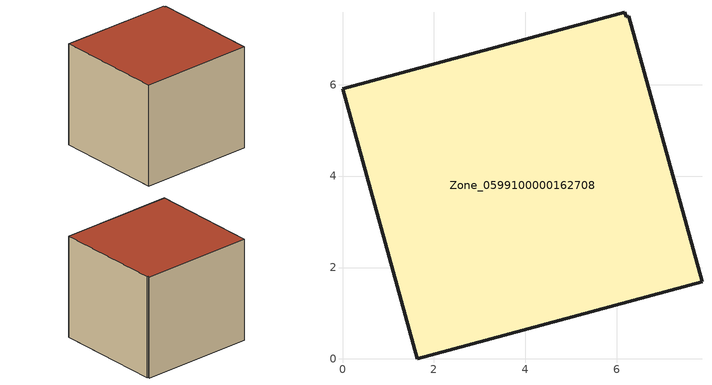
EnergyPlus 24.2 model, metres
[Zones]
Zone_0599100000162708
 floor ground (C_G): 1.64,0 0,5.92 6.17,7.59 6.2,7.48 6.26,7.5 7.86,1.69 z0
 wall outside (C_F): 1.64,0 7.86,1.69 6.26,7.5 6.2,7.48 6.17,7.59 0,5.92 1.64,0 z0:5.76
 roof outside (C_R): 0,5.92 1.64,0 7.86,1.69 6.26,7.5 6.2,7.48 6.17,7.59 z5.76
[BUILDING]
Pand.0599100000162708: North Axis=0; Terrain=City; Loads Convergence Tolerance Value=0.04; Temperature Convergence Tolerance Value=0.4; Solar Distribution=FullExterior; Maximum Number of Warmup Days=25; Minimum Number of Warmup Days=1
[Site:Location]
Rotterdam.The.Hague.AP_ZH_NLD Design_Conditions: Latitude=51.96; Longitude=4.45; Time Zone=1; Elevation=-4.5
[SITE:GROUNDTEMPERATURE:BUILDINGSURFACE]
18, 18, 18, 18, 18, 18, 18, 18, 18, 18, 18, 18
[MATERIAL] Thermal Absorptance=0.9; Solar Absorptance=0.7; Visible Absorptance=0.7
Name | Roughness | Thickness | Conductivity | Density | Specific Heat
G.TI.1946-1964 | MediumSmooth | 0.15 | 1 | 540 | 1210
F.TI.1946-1964 | Rough | 0.3 | 0.857143 | 1920 | 840
R.TI.1946-1964 | MediumRough | 0.2 | 0.277778 | 1500 | 1000
[CONSTRUCTION]
C_G: G.TI.1946-1964
C_F: F.TI.1946-1964
C_R: R.TI.1946-1964
[ZONE]
Zone_0599100000162708: Type=1; Multiplier=1; Ceiling Height=Autocalculate; Volume=Autocalculate; Floor Area=autocalculate; Part of Total Floor Area=Yes
[ZONEINFILTRATION:DESIGNFLOWRATE]
Infil_Zone_0599100000162708: Zone or ZoneList or Space or SpaceList=Zone_0599100000162708; Schedule=AlwaysOn; Design Flow Rate Calculation Method=Flow/Area; Flow Rate per Floor Area=0.003; Constant Term Coefficient=1; Temperature Term Coefficient=0; Velocity Term Coefficient=0; Velocity Squared Term Coefficient=0
[HVACTEMPLATE:ZONE:IDEALLOADSAIRSYSTEM]
Zone_0599100000162708: Maximum Heating Supply Air Temperature=50; Minimum Cooling Supply Air Temperature=13; Maximum Heating Supply Air Humidity Ratio=0.0156; Minimum Cooling Supply Air Humidity Ratio=0.0077; Heating Limit=NoLimit; Cooling Limit=NoLimit; Dehumidification Control Type=ConstantSensibleHeatRatio; Cooling Sensible Heat Ratio=0.7; Dehumidification Setpoint=60; Humidification Control Type=None; Humidification Setpoint=30; Outdoor Air Method=None; Outdoor Air Flow Rate per Person=0.00944; Outdoor Air Flow Rate per Zone Floor Area=0; Outdoor Air Flow Rate per Zone=0; Demand Controlled Ventilation Type=None; Outdoor Air Economizer Type=NoEconomizer; Heat Recovery Type=None; Sensible Heat Recovery Effectiveness=0.7; Latent Heat Recovery Effectiveness=0.65
[ZONECONTROL:THERMOSTAT]
ThermostatControl_Zone_0599100000162708: Zone or ZoneList=Zone_0599100000162708; Control Type Schedule=DualSetpointControlType; Control 1=Thermostat_Zone_0599100000162708; Temperature Difference Between Cutout And Setpoint=0
[THERMOSTATSETPOINT:DUALSETPOINT]
Thermostat_Zone_0599100000162708: Heating Setpoint Temperature Schedule=HeatingSetpoint_Zone_0599100000162708; Cooling Setpoint Temperature Schedule=CoolingSetpoint_Zone_0599100000162708
[SCHEDULE:COMPACT]
HeatingSetpoint_Zone_0599100000162708: Through: 12/31, For: AllDays, Until: 24:00, 21
CoolingSetpoint_Zone_0599100000162708: Through: 12/31, For: AllDays, Until: 24:00, 24
DualSetpointControlType: Through: 12/31, For: AllDays, Until: 24:00, 4
AlwaysOn: Through: 12/31, For: AllDays, Until: 24:00, 1
